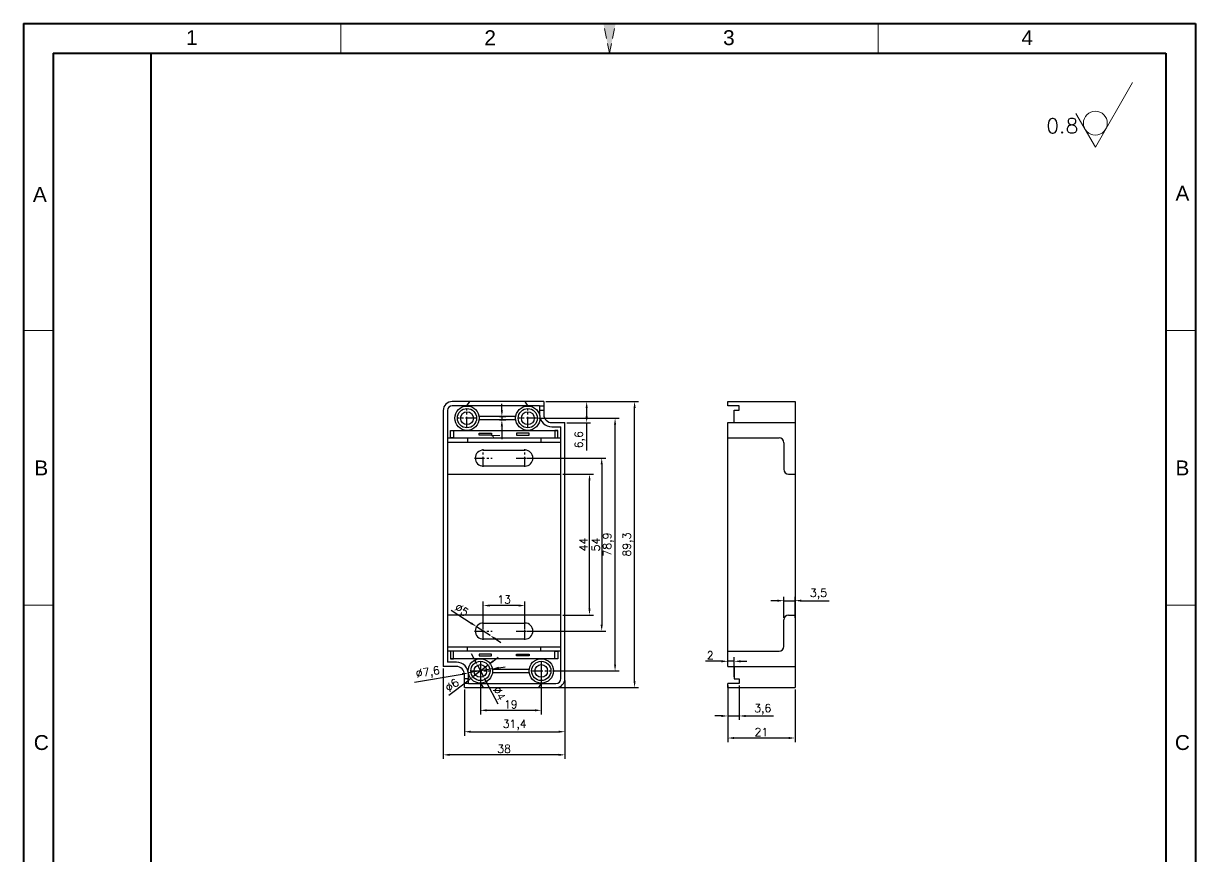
# Model space of a CAD drawing. Header units: millimetres. Extents: x 15729 to 16095, y 609 to 1143.
# Drawn here: x 15728.7 to 16094.7, y 883.1 to 1143.2 of the extents above; entities that cross this region are included whole.
import ezdxf
from ezdxf.enums import TextEntityAlignment as Align

# ---------------------------------------------------------------- set-up
doc = ezdxf.new("R2010")
doc.units = ezdxf.units.MM
for name, pattern in [('ACAD_ISO10W100', [18, 12, -3, 0, -3]), ('CENTER', [50.8, 31.75, -6.35, 6.35, -6.35]), ('HIDDEN2', [4.7625, 3.175, -1.5875])]:
    doc.linetypes.add(name, pattern=pattern)
for name, color, linetype, lineweight in [('dim', 82, 'Continuous', 9), ('图层1', 7, 'ACAD_ISO10W100', 15), ('图层4', 7, 'Continuous', 40), ('图层5', 7, 'HIDDEN2', 15), ('细实线', 3, 'Continuous', 18)]:
    doc.layers.add(name, color=color, linetype=linetype, lineweight=lineweight)
doc.layers.add('尺寸线', color=7, linetype='Continuous')
doc.styles.get("Standard").update_dxf_attribs({"font": 'txt', "bigfont": 'gbcbig.shx'})
doc.styles.add('样式 3', font='arial.ttf', dxfattribs={"height": 3.8})
doc.dimstyles.new('ISO-25', dxfattribs={"dimtxt": 2.5, "dimasz": 2.5, "dimexe": 1.25, "dimexo": 0.625, "dimtad": 1, "dimtxsty": 'Standard', "dimcen": 2.5, "dimadec": 0, "dimazin": 0, "dimtfac": 1, "dimtmove": 0, "dimatfit": 3, "dimfxl": 0, "dimarcsym": 0})

# ---------------------------------------------------------------- blocks, each defined once
blk = doc.blocks.new('*D340')
at = {"layer": 'Defpoints', "color": 0}
for p in [(15948.65, 935.86), (15969.65, 935.86), (15948.65, 920.12)]:
    blk.add_point(p, dxfattribs=at)
at = {"layer": 'dim', "color": 0, "lineweight": -2}
for p, q in [((15948.65, 935.24), (15948.65, 918.87)), ((15969.65, 935.24), (15969.65, 918.87)), ((15967.65, 920.12), (15950.65, 920.12))]:
    blk.add_line(p, q, dxfattribs=at)
at = {"layer": 'dim', "color": 0}
for points in [[(15950.65, 920.45), (15950.65, 919.78), (15948.65, 920.12)], [(15967.65, 920.45), (15967.65, 919.78), (15969.65, 920.12)]]:
    blk.add_solid(points, dxfattribs=at)
at = {"layer": 'dim', "color": 0, "insert": (15959.15, 921.99), "char_height": 2.5, "attachment_point": 5}
blk.add_mtext('21', dxfattribs=at)
blk = doc.blocks.new('*D341')
at = {"layer": 'Defpoints', "color": 0}
for p in [(15948.65, 937.16), (15952.25, 937.16), (15952.25, 927)]:
    blk.add_point(p, dxfattribs=at)
at = {"layer": 'dim', "color": 0, "lineweight": -2}
for p, q in [((15948.65, 936.54), (15948.65, 925.75)), ((15952.25, 936.54), (15952.25, 925.75)), ((15946.65, 927), (15944.65, 927)), ((15948.65, 927), (15952.25, 927)), ((15954.25, 927), (15962.92, 927))]:
    blk.add_line(p, q, dxfattribs=at)
at = {"layer": 'dim', "color": 0}
for points in [[(15946.65, 927.33), (15946.65, 926.66), (15948.65, 927)], [(15954.25, 927.33), (15954.25, 926.66), (15952.25, 927)]]:
    blk.add_solid(points, dxfattribs=at)
at = {"layer": 'dim', "color": 0, "insert": (15959.59, 929.08), "char_height": 2.5, "attachment_point": 5}
blk.add_mtext('3,6', dxfattribs=at)
blk = doc.blocks.new('*D342')
at = {"layer": 'Defpoints', "color": 0}
for p in [(15948.65, 944.06), (15948.65, 942.46), (15950.65, 938.56)]:
    blk.add_point(p, dxfattribs=at)
at = {"layer": 'dim', "color": 0, "lineweight": -2}
for p, q in [((15948.65, 943.09), (15948.65, 945.31)), ((15950.65, 939.19), (15950.65, 945.31)), ((15946.65, 944.06), (15941.74, 944.06)), ((15950.65, 944.06), (15948.65, 944.06)), ((15952.65, 944.06), (15954.65, 944.06))]:
    blk.add_line(p, q, dxfattribs=at)
at = {"layer": 'dim', "color": 0}
for points in [[(15946.65, 944.4), (15946.65, 943.73), (15948.65, 944.06)], [(15952.65, 944.4), (15952.65, 943.73), (15950.65, 944.06)]]:
    blk.add_solid(points, dxfattribs=at)
at = {"layer": 'dim', "color": 0, "insert": (15943.19, 945.94), "char_height": 2.5, "attachment_point": 5}
blk.add_mtext('2', dxfattribs=at)
blk = doc.blocks.new('*D343')
at = {"layer": 'Defpoints', "color": 0}
for p in [(15969.65, 962.99), (15966.15, 957.01), (15969.65, 957.01)]:
    blk.add_point(p, dxfattribs=at)
at = {"layer": 'dim', "color": 0, "lineweight": -2}
for p, q in [((15964.15, 962.99), (15962.15, 962.99)), ((15966.15, 957.64), (15966.15, 964.24)), ((15966.15, 962.99), (15969.65, 962.99)), ((15969.65, 957.64), (15969.65, 964.24)), ((15971.65, 962.99), (15980.32, 962.99))]:
    blk.add_line(p, q, dxfattribs=at)
at = {"layer": 'dim', "color": 0}
for points in [[(15964.15, 963.32), (15964.15, 962.66), (15966.15, 962.99)], [(15971.65, 963.32), (15971.65, 962.66), (15969.65, 962.99)]]:
    blk.add_solid(points, dxfattribs=at)
at = {"layer": 'dim', "color": 0, "insert": (15976.99, 965.07), "char_height": 2.5, "attachment_point": 5}
blk.add_mtext('3,5', dxfattribs=at)
blk = doc.blocks.new('*D344')
at = {"layer": 'Defpoints', "color": 0}
for p in [(15871.41, 941.06), (15890.41, 941.06), (15871.41, 928.76)]:
    blk.add_point(p, dxfattribs=at)
at = {"layer": 'dim', "color": 0, "lineweight": -2}
for p, q in [((15871.41, 940.44), (15871.41, 927.51)), ((15890.41, 940.44), (15890.41, 927.51)), ((15888.41, 928.76), (15873.41, 928.76))]:
    blk.add_line(p, q, dxfattribs=at)
at = {"layer": 'dim', "color": 0}
for points in [[(15873.41, 929.09), (15873.41, 928.43), (15871.41, 928.76)], [(15888.41, 929.09), (15888.41, 928.43), (15890.41, 928.76)]]:
    blk.add_solid(points, dxfattribs=at)
at = {"layer": 'dim', "color": 0, "insert": (15880.91, 930.63), "char_height": 2.5, "attachment_point": 5}
blk.add_mtext('19', dxfattribs=at)
blk = doc.blocks.new('*D345')
at = {"layer": 'Defpoints', "color": 0}
for p in [(15897.81, 938.66), (15866.41, 935.86), (15897.81, 922.08)]:
    blk.add_point(p, dxfattribs=at)
at = {"layer": 'dim', "color": 0, "lineweight": -2}
for p, q in [((15897.81, 938.04), (15897.81, 920.83)), ((15866.41, 935.24), (15866.41, 920.83)), ((15868.41, 922.08), (15895.81, 922.08))]:
    blk.add_line(p, q, dxfattribs=at)
at = {"layer": 'dim', "color": 0}
for points in [[(15868.41, 922.42), (15868.41, 921.75), (15866.41, 922.08)], [(15895.81, 922.42), (15895.81, 921.75), (15897.81, 922.08)]]:
    blk.add_solid(points, dxfattribs=at)
at = {"layer": 'dim', "color": 0, "insert": (15882.11, 924.17), "char_height": 2.5, "attachment_point": 5}
blk.add_mtext('31,4', dxfattribs=at)
blk = doc.blocks.new('*D346')
at = {"layer": 'Defpoints', "color": 0}
for p in [(15859.81, 942.46), (15897.81, 938.66), (15859.81, 914.87)]:
    blk.add_point(p, dxfattribs=at)
at = {"layer": 'dim', "color": 0, "lineweight": -2}
for p, q in [((15859.81, 941.84), (15859.81, 913.62)), ((15897.81, 938.04), (15897.81, 913.62)), ((15895.81, 914.87), (15861.81, 914.87))]:
    blk.add_line(p, q, dxfattribs=at)
at = {"layer": 'dim', "color": 0}
for points in [[(15861.81, 915.2), (15861.81, 914.54), (15859.81, 914.87)], [(15895.81, 915.2), (15895.81, 914.54), (15897.81, 914.87)]]:
    blk.add_solid(points, dxfattribs=at)
at = {"layer": 'dim', "color": 0, "insert": (15878.81, 916.75), "char_height": 2.5, "attachment_point": 5}
blk.add_mtext('38', dxfattribs=at)
blk = doc.blocks.new('*D347')
at = {"layer": 'Defpoints', "color": 0}
for p in [(15872.31, 961.47), (15872.31, 953.51), (15885.31, 953.51)]:
    blk.add_point(p, dxfattribs=at)
at = {"layer": 'dim', "color": 0, "lineweight": -2}
for p, q in [((15872.31, 954.14), (15872.31, 962.72)), ((15885.31, 954.14), (15885.31, 962.72)), ((15883.31, 961.47), (15874.31, 961.47))]:
    blk.add_line(p, q, dxfattribs=at)
at = {"layer": 'dim', "color": 0}
for points in [[(15874.31, 961.8), (15874.31, 961.14), (15872.31, 961.47)], [(15883.31, 961.8), (15883.31, 961.14), (15885.31, 961.47)]]:
    blk.add_solid(points, dxfattribs=at)
at = {"layer": 'dim', "color": 0, "insert": (15878.81, 963.34), "char_height": 2.5, "attachment_point": 5}
blk.add_mtext('13', dxfattribs=at)
blk = doc.blocks.new('*D349')
at = {"layer": 'Defpoints', "color": 0}
for p in [(15870.21, 954.87), (15874.41, 952.15)]:
    blk.add_point(p, dxfattribs=at)
at = {"layer": 'dim', "color": 0, "lineweight": -2}
for p, q in [((15862.31, 960), (15868.54, 955.96)), ((15874.41, 952.15), (15870.21, 954.87)), ((15876.09, 951.07), (15877.77, 949.98))]:
    blk.add_line(p, q, dxfattribs=at)
at = {"layer": 'dim', "color": 0}
for points in [[(15868.72, 956.24), (15868.36, 955.68), (15870.21, 954.87)], [(15876.27, 951.35), (15875.91, 950.79), (15874.41, 952.15)]]:
    blk.add_solid(points, dxfattribs=at)
at = {"layer": 'dim', "color": 0, "insert": (15865.61, 960.1), "char_height": 2.5, "attachment_point": 5, "rotation": 327.0489}
blk.add_mtext('∅5', dxfattribs=at)
blk = doc.blocks.new('*D350')
at = {"layer": 'Defpoints', "color": 0}
for p in [(15875.16, 941.7), (15867.67, 940.43)]:
    blk.add_point(p, dxfattribs=at)
at = {"layer": 'dim', "color": 0, "lineweight": -2}
for p, q in [((15875.16, 941.7), (15867.67, 940.43)), ((15877.13, 942.03), (15879.1, 942.37)), ((15850.86, 937.57), (15865.69, 940.09))]:
    blk.add_line(p, q, dxfattribs=at)
at = {"layer": 'dim', "color": 0}
for points in [[(15877.07, 942.36), (15877.19, 941.71), (15875.16, 941.7)], [(15865.64, 940.42), (15865.75, 939.76), (15867.67, 940.43)]]:
    blk.add_solid(points, dxfattribs=at)
at = {"layer": 'dim', "color": 0, "insert": (15855.03, 940.39), "char_height": 2.5, "attachment_point": 5, "rotation": 9.6382}
blk.add_mtext('∅7,6', dxfattribs=at)
blk = doc.blocks.new('*D351')
at = {"layer": 'Defpoints', "color": 0}
for p in [(15873.79, 942.89), (15869.03, 939.23)]:
    blk.add_point(p, dxfattribs=at)
at = {"layer": 'dim', "color": 0, "lineweight": -2}
for p, q in [((15875.38, 944.11), (15876.96, 945.33)), ((15873.79, 942.89), (15869.03, 939.23)), ((15861.57, 933.49), (15867.45, 938.02))]:
    blk.add_line(p, q, dxfattribs=at)
at = {"layer": 'dim', "color": 0}
for points in [[(15875.17, 944.38), (15875.58, 943.85), (15873.79, 942.89)], [(15867.25, 938.28), (15867.65, 937.75), (15869.03, 939.23)]]:
    blk.add_solid(points, dxfattribs=at)
at = {"layer": 'dim', "color": 0, "insert": (15862.57, 936.63), "char_height": 2.5, "attachment_point": 5, "rotation": 37.5617}
blk.add_mtext('∅6', dxfattribs=at)
blk = doc.blocks.new('*D352')
at = {"layer": 'Defpoints', "color": 0}
for p in [(15870.47, 942.83), (15872.35, 939.3)]:
    blk.add_point(p, dxfattribs=at)
at = {"layer": 'dim', "color": 0, "lineweight": -2}
for p, q in [((15869.53, 944.59), (15868.59, 946.36)), ((15870.47, 942.83), (15872.35, 939.3)), ((15876.92, 930.73), (15873.29, 937.53))]:
    blk.add_line(p, q, dxfattribs=at)
at = {"layer": 'dim', "color": 0}
for points in [[(15869.83, 944.75), (15869.24, 944.44), (15870.47, 942.83)], [(15873.59, 937.69), (15873, 937.38), (15872.35, 939.3)]]:
    blk.add_solid(points, dxfattribs=at)
at = {"layer": 'dim', "color": 0, "insert": (15877.3, 934), "char_height": 2.5, "attachment_point": 5, "rotation": 298.0466}
blk.add_mtext('∅4', dxfattribs=at)
blk = doc.blocks.new('*D353')
at = {"layer": 'Defpoints', "color": 0}
for p in [(15891.21, 1025.16), (15919.56, 1025.16), (15895.01, 935.86)]:
    blk.add_point(p, dxfattribs=at)
at = {"layer": 'dim', "color": 0, "lineweight": -2}
for p, q in [((15891.84, 1025.16), (15920.81, 1025.16)), ((15919.56, 937.86), (15919.56, 1023.16)), ((15895.64, 935.86), (15920.81, 935.86))]:
    blk.add_line(p, q, dxfattribs=at)
at = {"layer": 'dim', "color": 0}
for points in [[(15919.23, 1023.16), (15919.89, 1023.16), (15919.56, 1025.16)], [(15919.23, 937.86), (15919.89, 937.86), (15919.56, 935.86)]]:
    blk.add_solid(points, dxfattribs=at)
at = {"layer": 'dim', "color": 0, "insert": (15917.48, 980.51), "char_height": 2.5, "attachment_point": 5, "rotation": 90}
blk.add_mtext('89,3', dxfattribs=at)
blk = doc.blocks.new('*D354')
at = {"layer": 'Defpoints', "color": 0}
for p in [(15896.51, 1002.51), (15905.48, 1002.51), (15896.51, 958.51)]:
    blk.add_point(p, dxfattribs=at)
at = {"layer": 'dim', "color": 0, "lineweight": -2}
for p, q in [((15897.14, 1002.51), (15906.73, 1002.51)), ((15905.48, 960.51), (15905.48, 1000.51)), ((15897.14, 958.51), (15906.73, 958.51))]:
    blk.add_line(p, q, dxfattribs=at)
at = {"layer": 'dim', "color": 0}
for points in [[(15905.15, 1000.51), (15905.81, 1000.51), (15905.48, 1002.51)], [(15905.15, 960.51), (15905.81, 960.51), (15905.48, 958.51)]]:
    blk.add_solid(points, dxfattribs=at)
at = {"layer": 'dim', "color": 0, "insert": (15903.61, 980.51), "char_height": 2.5, "attachment_point": 5, "rotation": 90}
blk.add_mtext('44', dxfattribs=at)
blk = doc.blocks.new('*D355')
at = {"layer": 'Defpoints', "color": 0}
for p in [(15889.07, 1019.96), (15913.46, 1019.96), (15893.27, 941.06)]:
    blk.add_point(p, dxfattribs=at)
at = {"layer": 'dim', "color": 0, "lineweight": -2}
for p, q in [((15889.7, 1019.96), (15914.71, 1019.96)), ((15913.46, 943.06), (15913.46, 1017.96)), ((15893.9, 941.06), (15914.71, 941.06))]:
    blk.add_line(p, q, dxfattribs=at)
at = {"layer": 'dim', "color": 0}
for points in [[(15913.13, 1017.96), (15913.79, 1017.96), (15913.46, 1019.96)], [(15913.13, 943.06), (15913.79, 943.06), (15913.46, 941.06)]]:
    blk.add_solid(points, dxfattribs=at)
at = {"layer": 'dim', "color": 0, "insert": (15911.38, 980.51), "char_height": 2.5, "attachment_point": 5, "rotation": 90}
blk.add_mtext('78,9', dxfattribs=at)
blk = doc.blocks.new('*D356')
at = {"layer": 'Defpoints', "color": 0}
for p in [(15885.31, 1007.51), (15885.31, 953.51), (15909.29, 953.51)]:
    blk.add_point(p, dxfattribs=at)
at = {"layer": 'dim', "color": 0, "lineweight": -2}
for p, q in [((15885.94, 1007.51), (15910.54, 1007.51)), ((15909.29, 1005.51), (15909.29, 955.51)), ((15885.94, 953.51), (15910.54, 953.51))]:
    blk.add_line(p, q, dxfattribs=at)
at = {"layer": 'dim', "color": 0}
for points in [[(15908.95, 1005.51), (15909.62, 1005.51), (15909.29, 1007.51)], [(15908.95, 955.51), (15909.62, 955.51), (15909.29, 953.51)]]:
    blk.add_solid(points, dxfattribs=at)
at = {"layer": 'dim', "color": 0, "insert": (15907.41, 980.51), "char_height": 2.5, "attachment_point": 5, "rotation": 90}
blk.add_mtext('54', dxfattribs=at)
blk = doc.blocks.new('*D357')
at = {"layer": 'Defpoints', "color": 0}
for p in [(15891.21, 1025.16), (15897.81, 1018.56), (15904.59, 1018.56)]:
    blk.add_point(p, dxfattribs=at)
at = {"layer": 'dim', "color": 0, "lineweight": -2}
for p, q in [((15891.84, 1025.16), (15905.84, 1025.16)), ((15904.59, 1023.16), (15904.59, 1020.56)), ((15898.44, 1018.56), (15905.84, 1018.56)), ((15904.59, 1018.56), (15904.59, 1009.9))]:
    blk.add_line(p, q, dxfattribs=at)
at = {"layer": 'dim', "color": 0}
for points in [[(15904.26, 1023.16), (15904.92, 1023.16), (15904.59, 1025.16)], [(15904.26, 1020.56), (15904.92, 1020.56), (15904.59, 1018.56)]]:
    blk.add_solid(points, dxfattribs=at)
at = {"layer": 'dim', "color": 0, "insert": (15902.51, 1013.23), "char_height": 2.5, "attachment_point": 5, "rotation": 90}
blk.add_mtext('6,6', dxfattribs=at)
blk = doc.blocks.new('*D358')
at = {"layer": 'Defpoints', "color": 0}
for p in [(15876.71, 1020.46), (15876.71, 1019.46), (15878.11, 1019.46)]:
    blk.add_point(p, dxfattribs=at)
at = {"layer": 'dim', "color": 0, "lineweight": -2}
for p, q in [((15878.11, 1022.46), (15878.11, 1024.46)), ((15877.34, 1020.46), (15879.36, 1020.46)), ((15877.34, 1019.46), (15879.36, 1019.46)), ((15878.11, 1020.46), (15878.11, 1019.46)), ((15878.11, 1017.46), (15878.11, 1013.38))]:
    blk.add_line(p, q, dxfattribs=at)
at = {"layer": 'dim', "color": 0}
for points in [[(15877.78, 1022.46), (15878.45, 1022.46), (15878.11, 1020.46)], [(15877.78, 1017.46), (15878.45, 1017.46), (15878.11, 1019.46)]]:
    blk.add_solid(points, dxfattribs=at)
at = {"layer": 'dim', "color": 0, "insert": (15876.24, 1014.42), "char_height": 2.5, "attachment_point": 5, "rotation": 90}
blk.add_mtext('1', dxfattribs=at)

msp = doc.modelspace()

# ---------------------------------------------------------------- hatches: boundary and pattern name
at = {"layer": '图层5'}
msp.add_hatch(color=0, dxfattribs=at).paths.add_polyline_path([(15911.722, 1133.869), (15909.804, 1143.187), (15913.64, 1143.187)])

# ---------------------------------------------------------------- linework, layer by layer
for p, q in [((15891.213, 1025.163), (15862.613, 1025.163)), ((15867.213, 1023.863), (15868.077, 1025.163)), ((15886.213, 1023.863), (15885.348, 1025.163)), ((15948.653, 1025.163), (15969.653, 1025.163)), ((15948.653, 1023.863), (15948.653, 1025.163)), ((15969.653, 1025.163), (15969.653, 935.863)), ((15859.813, 1022.363), (15859.813, 942.463)), ((15861.113, 1022.363), (15861.113, 943.763)), ((15889.913, 1023.863), (15862.613, 1023.863)), ((15889.913, 1023.863), (15891.213, 1023.863)), ((15889.913, 1022.463), (15891.213, 1022.463)), ((15952.253, 1023.863), (15948.653, 1023.863)), ((15950.653, 1018.563), (15950.653, 1022.463)), ((15950.653, 1022.463), (15952.253, 1022.463)), ((15952.253, 1022.463), (15952.253, 1023.863)), ((15882.446, 1020.463), (15870.979, 1020.463)), ((15882.446, 1019.463), (15870.979, 1019.463)), ((15897.813, 938.663), (15897.813, 1018.563)), ((15948.653, 1018.563), (15969.653, 1018.563)), ((15948.653, 942.463), (15948.653, 1018.563)), ((15862.043, 1016.163), (15895.582, 1016.163)), ((15896.513, 938.663), (15896.513, 1017.263)), ((15861.113, 1013.813), (15896.513, 1013.813)), ((15861.113, 1012.513), (15896.513, 1012.513)), ((15867.336, 1013.813), (15867.336, 1012.513)), ((15890.289, 1013.813), (15890.289, 1012.513)), ((15948.653, 1013.813), (15964.653, 1013.813)), ((15966.153, 1012.313), (15966.153, 1004.013)), ((15861.113, 1002.513), (15896.513, 1002.513)), ((15967.653, 1002.513), (15969.653, 1002.513)), ((15896.513, 958.513), (15861.113, 958.513)), ((15966.153, 948.713), (15966.153, 957.013)), ((15967.653, 958.513), (15969.653, 958.513)), ((15896.513, 948.513), (15861.113, 948.513)), ((15867.336, 947.213), (15867.336, 948.513)), ((15890.289, 947.213), (15890.289, 948.513)), ((15896.513, 947.213), (15861.113, 947.213)), ((15895.582, 944.863), (15862.043, 944.863)), ((15948.653, 947.213), (15964.653, 947.213)), ((15875.179, 941.563), (15886.646, 941.563)), ((15948.653, 942.463), (15969.653, 942.463)), ((15950.653, 942.463), (15950.653, 938.563)), ((15867.713, 938.563), (15866.413, 938.563)), ((15867.713, 937.163), (15866.413, 937.163)), ((15867.713, 937.163), (15895.013, 937.163)), ((15871.413, 937.163), (15872.277, 935.863)), ((15875.179, 940.563), (15886.646, 940.563)), ((15890.413, 937.163), (15889.548, 935.863)), ((15948.653, 935.863), (15948.653, 937.163)), ((15952.253, 937.163), (15948.653, 937.163)), ((15950.653, 938.563), (15952.253, 938.563)), ((15952.253, 938.563), (15952.253, 937.163)), ((15866.413, 935.863), (15895.013, 935.863)), ((15948.653, 935.863), (15969.653, 935.863))]:
    msp.add_line(p, q)
at = {"color": 1, "linetype": 'CENTER', "ltscale": 0.104}
for p, q in [((15867.213, 1017.103), (15867.213, 1022.823)), ((15886.213, 1017.103), (15886.213, 1022.823)), ((15870.073, 1019.963), (15864.353, 1019.963)), ((15889.073, 1019.963), (15883.353, 1019.963)), ((15868.553, 941.063), (15874.273, 941.063)), ((15871.413, 943.923), (15871.413, 938.203)), ((15887.553, 941.063), (15893.273, 941.063)), ((15890.413, 943.923), (15890.413, 938.203))]:
    msp.add_line(p, q, dxfattribs=at)
at = {"color": 1, "linetype": 'CENTER', "ltscale": 0.1}
for p, q in [((15872.313, 1004.763), (15872.313, 1010.263)), ((15885.313, 1004.763), (15885.313, 1010.263)), ((15869.563, 1007.513), (15875.063, 1007.513)), ((15882.563, 1007.513), (15888.063, 1007.513)), ((15872.313, 950.763), (15872.313, 956.263)), ((15885.313, 950.763), (15885.313, 956.263)), ((15869.563, 953.513), (15875.063, 953.513)), ((15882.563, 953.513), (15888.063, 953.513))]:
    msp.add_line(p, q, dxfattribs=at)
for points in [[(15891.213, 1025.163), (15891.213, 1021.063, 0.4142136), (15893.713, 1018.563), (15897.813, 1018.563)], [(15889.913, 1023.863), (15889.913, 1021.063, 0.4142136), (15893.713, 1017.263), (15896.513, 1017.263)], [(15866.413, 935.863), (15866.413, 939.963, 0.4142136), (15863.913, 942.463), (15859.813, 942.463)], [(15867.713, 937.163), (15867.713, 939.963, 0.4142136), (15863.913, 943.763), (15861.113, 943.763)]]:
    msp.add_lwpolyline(points, format="xyb")
for points in [[(15862.043, 1016.163), (15863.014, 1016.163), (15863.014, 1013.813), (15862.043, 1013.813)], [(15870.976, 1015.28), (15874.925, 1015.28), (15874.925, 1014.681), (15870.976, 1014.681)], [(15886.649, 1015.28), (15882.7, 1015.28), (15882.7, 1014.681), (15886.649, 1014.681)], [(15895.582, 1016.163), (15894.611, 1016.163), (15894.611, 1013.813), (15895.582, 1013.813)], [(15862.043, 944.863), (15863.014, 944.863), (15863.014, 947.213), (15862.043, 947.213)], [(15870.976, 945.747), (15874.925, 945.747), (15874.925, 946.346), (15870.976, 946.346)], [(15886.649, 945.747), (15882.7, 945.747), (15882.7, 946.346), (15886.649, 946.346)], [(15895.582, 944.863), (15894.611, 944.863), (15894.611, 947.213), (15895.582, 947.213)]]:
    msp.add_lwpolyline(points, close=True)
for points in [[(15872.313, 1010.013), (15885.313, 1010.013)], [(15885.313, 1005.013), (15872.313, 1005.013)], [(15872.313, 956.013), (15885.313, 956.013)], [(15885.313, 951.013), (15872.313, 951.013)]]:
    msp.add_lwpolyline(points)
for centre, radius in [((15867.213, 1019.963), 3.8), ((15867.213, 1019.963), 3), ((15867.213, 1019.963), 2), ((15886.213, 1019.963), 3.8), ((15886.213, 1019.963), 3), ((15886.213, 1019.963), 2), ((15871.413, 941.063), 3.8), ((15890.413, 941.063), 3.8), ((15871.413, 941.063), 3), ((15871.413, 941.063), 2), ((15890.413, 941.063), 3), ((15890.413, 941.063), 2)]:
    msp.add_circle(centre, radius)
for centre, radius, start, end in [((15862.613, 1022.363), 2.8, 90, 180), ((15862.613, 1022.363), 1.5, 90, 180), ((15964.653, 1012.313), 1.5, 0, 90), ((15872.313, 1007.513), 2.5, 90, 270), ((15885.313, 1007.513), 2.5, 270, 90), ((15967.653, 1004.013), 1.5, 180, 270), ((15872.313, 953.513), 2.5, 90, 270), ((15885.313, 953.513), 2.5, 270, 90), ((15967.653, 957.013), 1.5, 90, 180), ((15964.653, 948.713), 1.5, 270, 0), ((15895.013, 938.663), 1.5, 270, 0), ((15895.013, 938.663), 2.8, 270, 0)]:
    msp.add_arc(centre, radius, start, end)
at = {"layer": '图层1', "color": 0}
for p, q in [((15827.859, 1133.869), (15827.859, 1143.187)), ((15995.585, 1133.869), (15995.585, 1143.187)), ((15738.033, 1047.304), (15728.715, 1047.304)), ((16094.729, 1047.304), (16085.411, 1047.304)), ((15738.033, 961.577), (15728.715, 961.577)), ((16094.729, 961.577), (16085.411, 961.577))]:
    msp.add_line(p, q, dxfattribs=at)
at = {"layer": '图层4', "color": 0}
msp.add_line((15768.617, 617.833), (15768.617, 1133.869), dxfattribs=at)
at = {"layer": '图层5', "color": 0}
for q in [(15909.804, 1143.187), (15913.64, 1143.187)]:
    msp.add_line((15911.722, 1133.869), q, dxfattribs=at)
at = {"layer": '尺寸线', "color": 0, "lineweight": 40}
for p, q in [((15728.715, 1143.187), (16094.729, 1143.187)), ((15728.715, 1143.187), (15728.715, 608.515)), ((16094.729, 1143.187), (16094.729, 608.515)), ((15738.033, 1133.869), (16085.411, 1133.869)), ((15738.033, 1133.869), (15738.033, 617.833)), ((16085.411, 1133.869), (16085.411, 617.833))]:
    msp.add_line(p, q, dxfattribs=at)
at = {"layer": '细实线', "color": 0}
for p, q in [((16063.438, 1104.607), (16075.085, 1124.781)), ((16057.372, 1115.114), (16063.438, 1104.607))]:
    msp.add_line(p, q, dxfattribs=at)
msp.add_circle((16063.438, 1112.062), 3.727, dxfattribs=at)

# ---------------------------------------------------------------- texts
at = {"layer": '图层1', "color": 0, "style": '样式 3'}
for s, p in [('B', (15734.29, 1004.44)), ('B', (16090.623, 1004.44)), ('C', (15734.29, 918.714)), ('C', (16090.623, 918.714))]:
    msp.add_text(s, height=4.659, dxfattribs=at).set_placement(p, align=Align.MIDDLE)
at = {"layer": '图层5', "color": 0, "style": '样式 3'}
for s, p in [('1', (15781.269, 1138.753)), ('2', (15874.449, 1138.753)), ('3', (15948.994, 1138.753)), ('4', (16042.175, 1138.753)), ('A', (15733.837, 1089.827)), ('A', (16090.623, 1090.167))]:
    msp.add_text(s, height=4.659, dxfattribs=at).set_placement(p, align=Align.MIDDLE)
at = {"layer": '细实线', "color": 0, "insert": (16048.117, 1113.553), "char_height": 4.659, "width": 17.39429, "attachment_point": 1}
msp.add_mtext('0.8', dxfattribs=at)

# ---------------------------------------------------------------- dimensions: what is measured, and where the dimension line sits
at = {"layer": 'dim'}
for base, p1, p2, picture, middle in [((15919.56, 1025.163), (15895.013, 935.863), (15891.213, 1025.163), '*D353', (15917.476, 980.513)), ((15904.591, 1018.563), (15891.213, 1025.163), (15897.813, 1018.563), '*D357', (15902.508, 1013.23)), ((15878.113, 1019.463), (15876.713, 1020.463), (15876.713, 1019.463), '*D358', (15876.238, 1014.422)), ((15913.46, 1019.963), (15893.273, 941.063), (15889.073, 1019.963), '*D355', (15911.376, 980.513)), ((15909.285, 953.513), (15885.313, 1007.513), (15885.313, 953.513), '*D356', (15907.41, 980.513)), ((15905.481, 1002.513), (15896.513, 958.513), (15896.513, 1002.513), '*D354', (15903.606, 980.513))]:
    dim = msp.add_linear_dim(base=base, p1=p1, p2=p2, angle=90, dimstyle='ISO-25', override={"dimasz": 2}, dxfattribs=at)
    dim.commit()
    dim.dimension.update_dxf_attribs({"geometry": picture, "text_midpoint": middle})
for base, p1, p2, picture, middle in [((15969.653, 962.989), (15966.153, 957.013), (15969.653, 957.013), '*D343', (15976.987, 965.072)), ((15872.313, 961.469), (15885.313, 953.513), (15872.313, 953.513), '*D347', (15878.813, 963.344)), ((15948.653, 944.062), (15950.653, 938.563), (15948.653, 942.463), '*D342', (15943.195, 945.937)), ((15859.813, 914.871), (15897.813, 938.663), (15859.813, 942.463), '*D346', (15878.813, 916.746)), ((15871.413, 928.759), (15890.413, 941.063), (15871.413, 941.063), '*D344', (15880.913, 930.634)), ((15897.813, 922.083), (15866.413, 935.863), (15897.813, 938.663), '*D345', (15882.113, 924.166)), ((15952.253, 926.996), (15948.653, 937.163), (15952.253, 937.163), '*D341', (15959.587, 929.08)), ((15948.653, 920.115), (15969.653, 935.863), (15948.653, 935.863), '*D340', (15959.153, 921.99))]:
    dim = msp.add_linear_dim(base=base, p1=p1, p2=p2, dimstyle='ISO-25', override={"dimasz": 2}, dxfattribs=at)
    dim.commit()
    dim.dimension.update_dxf_attribs({"geometry": picture, "text_midpoint": middle})
for p1, p2, picture, middle in [((15874.41, 952.154), (15870.215, 954.873), '*D349', (15865.605, 960.095)), ((15873.791, 942.892), (15869.034, 939.235), '*D351', (15862.574, 936.631))]:
    dim = msp.add_diameter_dim_2p(p1=p1, p2=p2, dimstyle='ISO-25', override={"dimasz": 2}, dxfattribs=at)
    dim.commit()
    dim.dimension.update_dxf_attribs({"geometry": picture, "text_midpoint": middle})
for p1, p2, picture, middle in [((15870.472, 942.829), (15872.353, 939.298), '*D352', (15875.645, 933.119)), ((15875.159, 941.7), (15867.666, 940.427), '*D350', (15855.376, 938.34))]:
    dim = msp.add_diameter_dim_2p(p1=p1, p2=p2, dimstyle='ISO-25', override={"dimasz": 2}, dxfattribs=at)
    dim.commit()
    dim.dimension.update_dxf_attribs({"geometry": picture, "text_midpoint": middle, "dimtype": 163})

doc.saveas('drawing.dxf')
